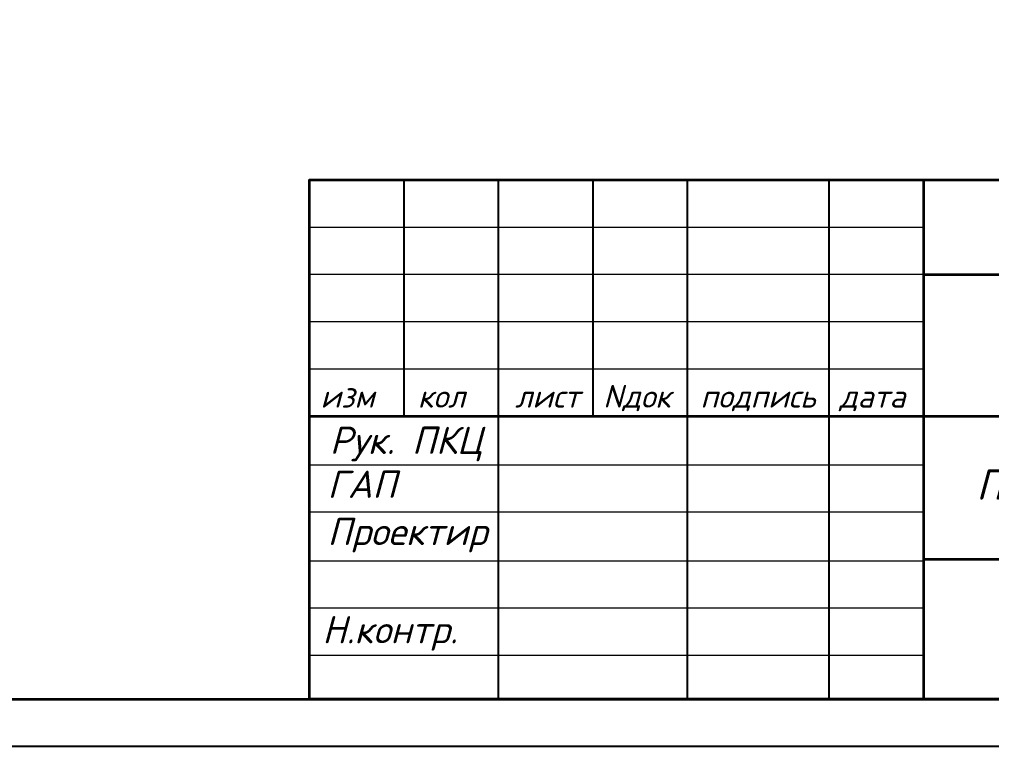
# Model space of a CAD drawing. Extents: x -12289450 to -10763036, y -7834513 to -6150123.
# Drawn here: x -11071229 to -11063820, y -7715920 to -7710376 of the extents above; entities that cross this region are included whole.
import ezdxf

# ---------------------------------------------------------------- set-up
doc = ezdxf.new("R2010")
doc.units = 0
doc.header["$LTSCALE"] = 25
for name, color, linetype in [('Annotation - Text', 7, 'Continuous'), ('ArchiCAD', 7, 'Continuous'), ('kassa', 7, 'Continuous'), ('Новое', 51, 'Continuous')]:
    doc.layers.add(name, color=color, linetype=linetype)
doc.styles.add('gismo', font='isocpeui.ttf')

msp = doc.modelspace()

# ---------------------------------------------------------------- linework, layer by layer
at = {"layer": 'ArchiCAD', "color": 7, "linetype": 'Continuous', "lineweight": 35}
for p, q in [((-11069019.2, -7711599.9), (-11055699.4, -7711599.9)), ((-11064339.2, -7711599.9), (-11064339.2, -7715559.9)), ((-11064339.2, -7712319.9), (-11055699.4, -7712319.9)), ((-11069019.2, -7713399.9), (-11055699.4, -7713399.9)), ((-11064339.2, -7714491.3), (-11055699.4, -7714491.3))]:
    msp.add_line(p, q, dxfattribs=at)
for points in [[(-11084139.2, -7694896.2), (-11055699.4, -7694896.2), (-11055699.4, -7715560.1), (-11084139.2, -7715560.1)], [(-11055699.4, -7715559.9), (-11069019.2, -7715559.9), (-11069019.2, -7711599.9), (-11055699.4, -7711599.9), (-11055699.4, -7715559.9)]]:
    msp.add_lwpolyline(points, close=True, dxfattribs=at)
at = {"layer": 'kassa', "lineweight": 15}
for p, q in [((-11069019.2, -7711959.9), (-11064339.2, -7711959.9)), ((-11064339.2, -7712319.9), (-11069019.2, -7712319.9)), ((-11069019.2, -7712679.9), (-11064339.2, -7712679.9)), ((-11069019.2, -7713039.9), (-11064339.2, -7713039.9)), ((-11069019.2, -7713771.3), (-11064339.2, -7713771.3)), ((-11069019.2, -7714131.3), (-11064339.2, -7714131.3)), ((-11069019.2, -7714502.7), (-11064339.2, -7714502.7)), ((-11069019.2, -7714862.7), (-11064339.2, -7714862.7)), ((-11069019.2, -7715222.7), (-11064339.2, -7715222.7))]:
    msp.add_line(p, q, dxfattribs=at)
at = {"layer": 'Новое', "color": 7, "linetype": 'Continuous'}
for p, q in [((-11069019.2, -7711599.9), (-11069019.2, -7715559.9)), ((-11068299.2, -7711599.9), (-11068299.2, -7713399.9)), ((-11067579.2, -7711599.9), (-11067579.2, -7715559.9)), ((-11066859.2, -7711599.9), (-11066859.2, -7713399.9)), ((-11066139.2, -7711599.9), (-11066139.2, -7715559.9)), ((-11065059.2, -7711599.9), (-11065059.2, -7715559.9))]:
    msp.add_line(p, q, dxfattribs=at)
msp.add_lwpolyline([(-11085579.2, -7694536.2), (-11055339.4, -7694536.2), (-11055339.4, -7715920.1), (-11085579.2, -7715920.1)], close=True, dxfattribs=at)
msp.add_lwpolyline([(-11085579.2, -7694536.2), (-11055339.4, -7694536.2), (-11055339.4, -7715920.1), (-11085579.2, -7715920.1)], close=True, dxfattribs=at)

# ---------------------------------------------------------------- texts
at = {"layer": 'Annotation - Text', "color": 0, "lineweight": 25, "style": 'gismo'}
for s, height, p in [('изм', 173.16, (-11068934.8, -7713335.7)), ('кол', 173.16, (-11068193.2, -7713335.7)), ('лист', 173.16, (-11067451.5, -7713335.7)), ('Nдок', 173.16, (-11066780.5, -7713335.7)), ('подпись', 173.16, (-11066038.8, -7713335.7)), ('дата', 173.16, (-11064979.3, -7713335.7)), ('Рук. ПКЦ', 207.79, (-11068864.2, -7713688.6)), ('Приусадебный жилой дом', 230.877, (-11063936.8, -7714037.7)), ('ГАП', 207.79, (-11068881.9, -7714023.8)), ('Проектир', 207.79, (-11068881.9, -7714383.8)), ('Н.контр.', 207.79, (-11068921.4, -7715132.6))]:
    msp.add_text(s, height=height, dxfattribs=at).set_placement(p)

doc.saveas('drawing.dxf')
